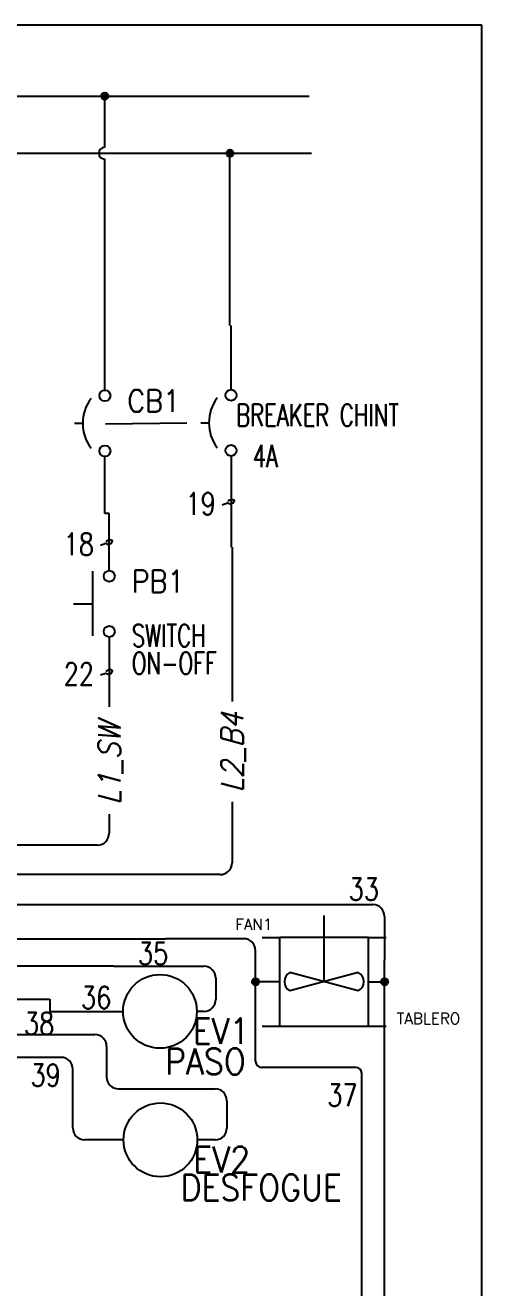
# Model space of a CAD drawing. Header units: millimetres. Extents: x 123.5 to 144.3, y 105.4 to 121.6.
# Drawn here: x 140.39 to 144.26, y 110.9 to 121.59 of the extents above; entities that cross this region are included whole.
import ezdxf
from ezdxf.enums import TextEntityAlignment as Align

# ---------------------------------------------------------------- set-up
doc = ezdxf.new("R2010")
doc.units = ezdxf.units.MM
doc.linetypes.add('HIDDEN2', pattern=[0.1875, 0.125, -0.0625])
for name, color, linetype in [('BLK_12AWG', 7, 'Continuous'), ('DESC', 250, 'Continuous'), ('LINK', 9, 'Continuous'), ('MISC', 7, 'Continuous'), ('SYMS', 7, 'Continuous'), ('TAGS', 250, 'Continuous'), ('WIREFIXED', 7, 'Continuous'), ('WIRES', 7, 'Continuous')]:
    doc.layers.add(name, color=color, linetype=linetype)
doc.styles.add('WD', font='romans.shx')

# ---------------------------------------------------------------- blocks, each defined once
blk = doc.blocks.new('VCB1')
at = {"linetype": 'HIDDEN2'}
blk.add_line((-0.1712, 0), (-0.125, 0), dxfattribs=at)
for centre in [(0, 0.1562), (0, -0.1562)]:
    blk.add_circle(centre, 0.0312)
blk.add_arc((0.1094, 0), 0.2344, 143.1301, 216.8699)
at = {"style": 'WD'}
for tag, p, width in [('INST', (0.2188, 0.3883), 0.7), ('LOC', (0.2188, 0.2188), 0.7), ('TAG1', (0.1269, 0.0644), 0.9), ('XREF', (0.1287, -0.09), 0.7), ('DESC1', (0.1287, -0.242), 0.7), ('DESC2', (0.1287, -0.3893), 0.7)]:
    blk.add_attdef(tag, p, '', height=0.125, dxfattribs=dict(at, width=width))
at = {"linetype": 'Continuous', "style": 'WD'}
for tag, height, flags, p in [('TERM01', 0.125, 8, (-0.055, 0.2066)), ('CAT', 0.01, 9, (-0.1421, -0.0731)), ('MFG', 0.01, 9, (-0.1421, -0.0881))]:
    blk.add_attdef(tag, text='', height=height, dxfattribs=dict(at, flags=flags)).set_placement(p, align=Align.RIGHT)
at = {"style": 'WD', "width": 0.7}
blk.add_attdef('RATING1', text='', height=0.125, dxfattribs=at).set_placement((-0.1875, 0.0625), align=Align.RIGHT)
at = {"color": 7, "style": 'WD', "flags": 1}
for tag, p in [('X2TERM01', (0, 0.1875)), ('X8TERM02', (0, -0.1875))]:
    blk.add_attdef(tag, p, '', height=0.0125, dxfattribs=at)
at = {"color": 7, "style": 'WD'}
for tag, p in [('X4LINK', (-0.25, 0)), ('X1LINK', (0, 0))]:
    blk.add_attdef(tag, p, '', height=0.01, dxfattribs=at)
at = {"style": 'WD', "flags": 9}
for tag, p in [('FAMILY', (-0.1421, -0.0365)), ('CONTACT', (-0.1288, -0.1291))]:
    blk.add_attdef(tag, text='', height=0.01, dxfattribs=at).set_placement(p, align=Align.RIGHT)
at = {"linetype": 'Continuous', "style": 'WD', "flags": 9}
blk.add_attdef('ASSYCODE', text='', height=0.01, dxfattribs=at).set_placement((-0.1533, -0.1061), align=Align.CENTER)
at = {"linetype": 'Continuous', "style": 'WD', "flags": 8}
blk.add_attdef('TERM02', text='', height=0.125, dxfattribs=at).set_placement((-0.0407, -0.2134), align=Align.TOP_RIGHT)
blk = doc.blocks.new('VPB11')
for p, q in [((-0.0938, 0.1849), (-0.0938, -0.1801)), ((-0.2022, 0), (-0.0938, 0))]:
    blk.add_line(p, q)
for centre in [(0, 0.1562), (0, -0.1562)]:
    blk.add_circle(centre, 0.0312)
at = {"style": 'WD'}
for tag, p, width in [('INST', (0.1269, 0.3902), 0.7), ('LOC', (0.1269, 0.2206), 0.7), ('TAG1', (0.1269, 0.0644), 0.9), ('XREF', (0.1287, -0.09), 0.7), ('DESC1', (0.1287, -0.242), 0.7), ('DESC2', (0.1287, -0.3982), 0.7)]:
    blk.add_attdef(tag, p, '', height=0.125, dxfattribs=dict(at, width=width))
at = {"linetype": 'Continuous', "style": 'WD'}
for tag, height, flags, p in [('TERM01', 0.125, 8, (-0.055, 0.2223)), ('CAT', 0.01, 9, (-0.1421, -0.0731)), ('MFG', 0.01, 9, (-0.1421, -0.0881))]:
    blk.add_attdef(tag, text='', height=height, dxfattribs=dict(at, flags=flags)).set_placement(p, align=Align.RIGHT)
at = {"color": 7, "style": 'WD', "flags": 1}
for tag, p in [('X2TERM01', (0, 0.1875)), ('X8TERM02', (0, -0.1875))]:
    blk.add_attdef(tag, p, '', height=0.0125, dxfattribs=at)
at = {"color": 7, "style": 'WD'}
for tag, p in [('X4LINK', (-0.2656, 0)), ('X1LINK', (0, 0))]:
    blk.add_attdef(tag, p, '', height=0.01, dxfattribs=at)
at = {"style": 'WD'}
for tag, flags, p in [('CONTACT', 1, (-0.1421, -0.0531)), ('FAMILY', 9, (-0.1421, -0.0365))]:
    blk.add_attdef(tag, text='', height=0.01, dxfattribs=dict(at, flags=flags)).set_placement(p, align=Align.RIGHT)
at = {"linetype": 'Continuous', "style": 'WD', "flags": 9}
blk.add_attdef('ASSYCODE', text='', height=0.01, dxfattribs=at).set_placement((-0.1551, -0.1064), align=Align.CENTER)
at = {"linetype": 'Continuous', "style": 'WD', "flags": 8}
blk.add_attdef('TERM02', text='', height=0.125, dxfattribs=at).set_placement((-0.0407, -0.2291), align=Align.TOP_RIGHT)
blk = doc.blocks.new('VM1_AXIAL_FLOW_FAN1')
for p, q in [((0, 0), (0, 0.75)), ((-0.7, 0.5), (-0.5, 0.5)), ((-0.5, -0.5), (-0.5, 0.5)), ((0.5, 0.5), (-0.5, 0.5)), ((0.5, -0.5), (0.5, 0.5)), ((0.5, 0.5), (0.7, 0.5)), ((0.386, -0.104), (-0.386, 0.104)), ((0.386, 0.104), (-0.386, -0.104)), ((-0.7, -0.5), (-0.5, -0.5)), ((-0.5, -0.5), (0.5, -0.5)), ((0.5, -0.5), (0.7, -0.5))]:
    blk.add_line(p, q)
for centre, start, end in [((-0.333, 0), 117.1247, 242.8753), ((0.333, 0), 297.1247, 62.8753)]:
    blk.add_arc(centre, 0.116, start, end)
at = {"style": 'WD'}
for tag, height, p in [('INST', 0.125, (-0.585, 0.957)), ('LOC', 0.125, (-0.588, 0.777)), ('TAG1', 0.125, (-0.585, 0.586)), ('TERM01', 0.0625, (-0.51, 0.016))]:
    blk.add_attdef(tag, text='', height=height, dxfattribs=at).set_placement(p, align=Align.RIGHT)
for tag, p, height in [('X2TERM04', (0, 0.75), 0.005), ('TERM04', (0.009, 0.76), 0.0625), ('X4TERM01', (-0.5, 0), 0.01), ('X1TERM03', (0.5, 0), 0.005), ('TERM03', (0.511, 0.012), 0.0625), ('RATING1', (0.82, -0.261), 0.125), ('DESC1', (0.82, -0.477), 0.125), ('X8TERM02', (0, -0.5), 0.005), ('TERM02', (0.002, -0.573), 0.0625), ('DESC2', (0.82, -0.661), 0.125), ('DESC3', (0.82, -0.851), 0.125), ('WDTAGALT', (0.827, -1.032), 0.125)]:
    blk.add_attdef(tag, p, '', height=height, dxfattribs=at)
blk.add_attdef('XREF', text='', height=0.0625, rotation=0.0625, dxfattribs=at).set_placement((0.743, 0.595), align=Align.TOP_CENTER)
at = {"style": 'WD', "flags": 1}
for tag, p in [('FAMILY', (-0.659, -0.3)), ('CAT', (-0.659, -0.345)), ('MFG', (-0.657, -0.376)), ('ASSYCODE', (-0.629, -0.405)), ('WDTYPE', (-0.644, -0.442))]:
    blk.add_attdef(tag, text='', height=0.01, dxfattribs=at).set_placement(p, align=Align.CENTER)
blk = doc.blocks.new('HCR1')
blk.add_circle((0, 0), 0.1562)
at = {"style": 'WD'}
for tag, height, width, p in [('INST', 0.0625, 0.7, (0.0055, 0.4286)), ('LOC', 0.0625, 0.7, (0.0055, 0.3438)), ('TAG1', 0.1094, 0.9, (0, 0.2024))]:
    blk.add_attdef(tag, text='', height=height, dxfattribs=dict(at, width=width)).set_placement(p, align=Align.CENTER)
at = {"style": 'WD', "flags": 9}
blk.add_attdef('FAMILY', text='', height=0.01, dxfattribs=at).set_placement((-0.0053, 0.1698), align=Align.CENTER)
at = {"linetype": 'Continuous', "style": 'WD', "flags": 1}
for tag, p in [('CAT', (0, 0.1593)), ('MFG', (0, 0.1404))]:
    blk.add_attdef(tag, text='', height=0.01, dxfattribs=at).set_placement(p, align=Align.MIDDLE)
at = {"style": 'WD'}
for tag, p, height, width in [('DESC1', (1.126, 0.0601), 0.1094, 0.9), ('DESC2', (1.126, -0.0828), 0.1094, 0.9), ('DESC3', (1.126, -0.2256), 0.1094, 0.9), ('XREFNO', (1.3251, -0.3928), 0.0938, 0.8), ('XREFNC', (1.3151, -0.5165), 0.0938, 0.8)]:
    blk.add_attdef(tag, p, '', height=height, dxfattribs=dict(at, width=width))
at = {"linetype": 'Continuous', "style": 'WD', "flags": 9}
blk.add_attdef('ASSYCODE', text='', height=0.01, dxfattribs=at).set_placement((0, 0.125), align=Align.CENTER)
at = {"style": 'WD', "flags": 1}
for tag, p in [('X4TERM01', (-0.1562, 0)), ('X1TERM02', (0.1562, 0))]:
    blk.add_attdef(tag, p, '', height=0.0109, dxfattribs=at)
at = {"linetype": 'Continuous', "style": 'WD'}
blk.add_attdef('TERM01', text='', height=0.0625, dxfattribs=at).set_placement((-0.2, -0.0349), align=Align.TOP_RIGHT)
blk.add_attdef('TERM02', text='', height=0.0625, dxfattribs=at).set_placement((0.2, -0.0349), align=Align.TOP_LEFT)
at = {"style": 'WD', "width": 0.8, "flags": 8}
for tag, p in [('NO', (1.1233, -0.3928)), ('NC', (1.1207, -0.5165))]:
    blk.add_attdef(tag, p, '', height=0.0938, dxfattribs=at)
blk = doc.blocks.new('WDDOT')
for radius in [0.03, 0.0187, 0.00929]:
    blk.add_circle((0, 0), radius)
blk = doc.blocks.new('VT0_LGENERIC')
at = {"style": 'WD', "flags": 1}
for tag, p in [('X2TERM01', (0, 0.25)), ('X8TERM01', (0, -0.25))]:
    blk.add_attdef(tag, p, '', height=0.01, rotation=90, dxfattribs=at)
at = {"style": 'WD', "oblique": 15, "width": 0.9}
blk.add_attdef('COLOR', text='', height=0.125, rotation=90, dxfattribs=at).set_placement((0, 0), align=Align.MIDDLE_CENTER)
at = {"color": 7, "style": 'WD'}
for tag, p in [('X2_TINY_DOT_DONT_REMOVE', (0, 0.25)), ('X8_TINY_DOT_DONT_REMOVE', (0, -0.25))]:
    blk.add_attdef(tag, p, '', height=0.0001, rotation=90, dxfattribs=at)
blk = doc.blocks.new('WD_WNV')
at = {"style": 'WD', "flags": 1}
for tag, p in [('W01USER', (-0.0625, 0.0938)), ('W02USER', (-0.0625, 0.0859)), ('W03USER', (-0.0625, 0.0781)), ('W04USER', (-0.0625, 0.0703)), ('W05USER', (-0.0625, 0.0625)), ('W06USER', (-0.0625, 0.0547)), ('W07USER', (-0.0625, 0.0469)), ('W08USER', (-0.0625, 0.0391)), ('W09USER', (-0.0625, 0.0312)), ('W10USER', (-0.0625, 0.0234))]:
    blk.add_attdef(tag, text='', height=0.005, dxfattribs=at).set_placement(p, align=Align.CENTER)
at = {"linetype": 'Continuous', "style": 'WD', "width": 0.8}
blk.add_attdef('WIRENO', text='', height=0.125, dxfattribs=at).set_placement((-0.05, 0), align=Align.MIDDLE_RIGHT)
blk = doc.blocks.new('WD_WNH')
at = {"linetype": 'Continuous', "style": 'WD', "width": 0.8}
blk.add_attdef('WIRENO', text='', height=0.125, dxfattribs=at).set_placement((0, 0.0625), align=Align.CENTER)
at = {"style": 'WD', "flags": 1}
for tag, p in [('W01USER', (0, 0.0781)), ('W02USER', (0, 0.0703)), ('W03USER', (0, 0.0625)), ('W04USER', (0, 0.0547)), ('W05USER', (0, 0.0469)), ('W06USER', (0, 0.0391)), ('W07USER', (0, 0.0312)), ('W08USER', (0, 0.0234)), ('W09USER', (0, 0.0156)), ('W10USER', (0, 0.0078))]:
    blk.add_attdef(tag, text='', height=0.005, dxfattribs=at).set_placement(p, align=Align.CENTER)

msp = doc.modelspace()

# ---------------------------------------------------------------- linework, layer by layer
at = {"color": 7, "linetype": 'Continuous'}
for p, q in [((144.256, 121.59), (123.506, 121.59)), ((144.256, 105.405), (144.256, 121.59))]:
    msp.add_line(p, q, dxfattribs=at)
at = {"layer": 'BLK_12AWG'}
for p, q in [((124.418, 120.99), (142.793, 120.99)), ((141.061, 120.557), (141.061, 120.99)), ((124.438, 120.507), (142.813, 120.507)), ((141.061, 119.047), (141.061, 120.457)), ((142.122, 119.047), (142.122, 120.507)), ((141.062, 118.5), (141.062, 119.047)), ((142.131, 118.504), (142.131, 119.047))]:
    msp.add_line(p, q, dxfattribs=at)
msp.add_arc((141.061, 120.507), 0.05, 90, 270, dxfattribs=at)
at = {"layer": 'LINK'}
msp.add_lwpolyline([(141.067, 118.214), (141.757, 118.224)], dxfattribs=at)
at = {"layer": 'WIREFIXED'}
for points in [[(142.056, 117.53), (142.101, 117.546), (142.121, 117.536), (142.151, 117.546), (142.16, 117.565), (142.141, 117.575), (142.111, 117.565), (142.106, 117.555)], [(141.024, 117.188), (141.069, 117.203), (141.089, 117.193), (141.118, 117.203), (141.128, 117.223), (141.108, 117.233), (141.079, 117.223), (141.074, 117.213)], [(141.024, 116.089), (141.069, 116.104), (141.089, 116.094), (141.118, 116.104), (141.128, 116.123), (141.108, 116.133), (141.079, 116.123), (141.074, 116.114)]]:
    msp.add_lwpolyline(points, dxfattribs=at)
at = {"layer": 'WIRES'}
for p, q in [((141.062, 117.454), (141.062, 117.937)), ((142.131, 117.942), (142.131, 117.169)), ((141.099, 117.454), (141.062, 117.454)), ((141.099, 116.971), (141.099, 117.454)), ((142.14, 117.169), (142.14, 115.864)), ((141.099, 116.409), (141.099, 115.818)), ((142.14, 115.013), (142.14, 114.497)), ((141.099, 114.91), (141.099, 114.747)), ((140.999, 114.647), (139.98, 114.647)), ((142.04, 114.397), (139.921, 114.397)), ((139.99, 114.143), (143.332, 114.143)), ((143.432, 114.043), (143.432, 113.672)), ((139.97, 113.854), (141.576, 113.854)), ((141.967, 113.854), (141.576, 113.854)), ((142.067, 113.854), (141.967, 113.854)), ((142.239, 113.854), (142.067, 113.854)), ((142.339, 113.589), (142.339, 113.754)), ((143.432, 113.589), (143.432, 113.672)), ((139.984, 113.624), (141.138, 113.624)), ((141.138, 113.624), (141.138, 113.62)), ((141.138, 113.62), (141.901, 113.62)), ((142.339, 112.814), (142.339, 113.589)), ((143.432, 109.482), (143.432, 113.589)), ((142.001, 113.52), (142.001, 113.338)), ((142.545, 113.489), (142.339, 113.489)), ((143.295, 113.489), (143.432, 113.489)), ((139.977, 113.341), (140.596, 113.341)), ((140.596, 113.341), (140.596, 113.238)), ((140.596, 113.238), (141.216, 113.238)), ((141.901, 113.238), (141.841, 113.238)), ((139.962, 113.042), (140.977, 113.042)), ((141.077, 112.942), (141.077, 112.682)), ((140.691, 112.849), (139.979, 112.849)), ((140.791, 112.25), (140.791, 112.749)), ((143.189, 112.764), (142.389, 112.764)), ((143.239, 109.062), (143.239, 112.714)), ((141.177, 112.582), (141.996, 112.582)), ((142.096, 112.482), (142.096, 112.25)), ((141.221, 112.15), (140.891, 112.15)), ((141.996, 112.15), (141.846, 112.15))]:
    msp.add_line(p, q, dxfattribs=at)
for centre, radius, start, end in [((140.999, 114.747), 0.1, 270, 0), ((142.04, 114.497), 0.1, 270, 0), ((143.332, 114.043), 0.1, 0, 90), ((142.239, 113.754), 0.1, 0, 90), ((141.901, 113.52), 0.1, 0, 90), ((141.901, 113.338), 0.1, 270, 0), ((140.977, 112.942), 0.1, 0, 90), ((140.691, 112.749), 0.1, 0, 90), ((142.389, 112.814), 0.05, 180, 270), ((143.189, 112.714), 0.05, 0, 90), ((141.177, 112.682), 0.1, 180, 270), ((141.996, 112.482), 0.1, 0, 90), ((140.891, 112.25), 0.1, 180, 270), ((141.996, 112.25), 0.1, 270, 0)]:
    msp.add_arc(centre, radius, start, end, dxfattribs=at)

# ---------------------------------------------------------------- block references
at = {"layer": 'SYMS'}
for p in [(141.061, 120.99), (142.122, 120.507), (142.339, 113.489), (143.432, 113.489)]:
    msp.add_blockref('WDDOT', p, dxfattribs=at)
ref = msp.add_blockref('VCB1', (141.062, 118.219), dxfattribs=dict(at, xscale=1.5, yscale=1.5, zscale=1.5))
ref.add_attrib('DESC2', '4A', (142.315, 117.848), dxfattribs={"layer": 'DESC', "height": 0.1875, "style": 'WD', "width": 0.7})
ref.add_attrib('DESC1', 'BREAKER CHINT', (142.176, 118.195), dxfattribs={"layer": 'DESC', "height": 0.1875, "style": 'WD', "width": 0.7})
ref.add_attrib('TAG1', 'CB1', (141.252, 118.315), dxfattribs={"layer": 'TAGS', "height": 0.1875, "style": 'WD', "width": 0.9})
at = {"layer": 'SYMS', "xscale": 1.5, "yscale": 1.5, "zscale": 1.5}
msp.add_blockref('VCB1', (142.131, 118.223), dxfattribs=at)
at = {"layer": 'SYMS'}
ref = msp.add_blockref('VPB11', (141.099, 116.69), dxfattribs=dict(at, xscale=1.5, yscale=1.5, zscale=1.5))
ref.add_attrib('DESC2', 'ON-OFF', (141.292, 116.093), dxfattribs={"layer": 'DESC', "height": 0.1875, "style": 'WD', "width": 0.7})
ref.add_attrib('DESC1', 'SWITCH', (141.292, 116.327), dxfattribs={"layer": 'DESC', "height": 0.1875, "style": 'WD', "width": 0.7})
ref.add_attrib('TAG1', 'PB1', (141.289, 116.787), dxfattribs={"layer": 'TAGS', "height": 0.1875, "style": 'WD', "width": 0.9})
ref = msp.add_blockref('VT0_LGENERIC', (141.1, 115.339), dxfattribs=dict(at, xscale=1.5, yscale=1.5, zscale=1.5))
ref.add_attrib('X2_TINY_DOT_DONT_REMOVE', '.', (141.1, 115.818), dxfattribs={"layer": 'MISC', "color": 7, "height": 0.00015, "rotation": 90, "style": 'WD'})
ref.add_attrib('X8_TINY_DOT_DONT_REMOVE', '.', (141.1, 114.91), dxfattribs={"layer": 'MISC', "color": 7, "height": 0.00015, "rotation": 90, "style": 'WD'})
ref.add_attrib('COLOR', 'L1_SW', dxfattribs={"layer": 'MISC', "height": 0.1875, "rotation": 90, "style": 'WD', "oblique": 15, "width": 0.9}).set_placement((141.1, 115.339), align=Align.MIDDLE_CENTER)
ref = msp.add_blockref('VT0_LGENERIC', (142.14, 115.43), dxfattribs=dict(at, xscale=1.5, yscale=1.5, zscale=1.5))
ref.add_attrib('X2_TINY_DOT_DONT_REMOVE', '.', (142.14, 115.864), dxfattribs={"layer": 'MISC', "color": 7, "height": 0.00015, "rotation": 90, "style": 'WD'})
ref.add_attrib('X8_TINY_DOT_DONT_REMOVE', '.', (142.14, 115.013), dxfattribs={"layer": 'MISC', "color": 7, "height": 0.00015, "rotation": 90, "style": 'WD'})
ref.add_attrib('COLOR', 'L2_B4', dxfattribs={"layer": 'MISC', "height": 0.1875, "rotation": 90, "style": 'WD', "oblique": 15, "width": 0.9}).set_placement((142.14, 115.43), align=Align.MIDDLE_CENTER)
ref = msp.add_blockref('VM1_AXIAL_FLOW_FAN1', (142.92, 113.489), dxfattribs=dict(at, xscale=0.75, yscale=0.75, zscale=0.75))
ref.add_attrib('DESC1', 'TABLERO', (143.535, 113.131), dxfattribs={"layer": 'DESC', "height": 0.0938, "style": 'WD'})
ref.add_attrib('X1TERM03', '33', (143.295, 113.489), dxfattribs={"layer": 'MISC', "height": 0.00375, "style": 'WD'})
ref.add_attrib('TAG1', 'FAN1', dxfattribs={"layer": 'TAGS', "height": 0.0938, "style": 'WD'}).set_placement((142.481, 113.928), align=Align.RIGHT)
ref = msp.add_blockref('HCR1', (141.529, 113.238), dxfattribs=dict(at, xscale=2, yscale=2, zscale=2))
ref.add_attrib('DESC1', 'PASO', (141.572, 112.705), dxfattribs={"layer": 'DESC', "height": 0.2188, "style": 'WD', "width": 0.9})
ref.add_attrib('TAG1', 'EV1', dxfattribs={"layer": 'TAGS', "height": 0.2188, "style": 'WD', "width": 0.9}).set_placement((142.047, 112.963), align=Align.CENTER)
ref = msp.add_blockref('HCR1', (141.533, 112.15), dxfattribs=dict(at, xscale=2, yscale=2, zscale=2))
ref.add_attrib('DESC1', 'DESFOGUE', (141.703, 111.637), dxfattribs={"layer": 'DESC', "height": 0.2188, "style": 'WD', "width": 0.9})
ref.add_attrib('TAG1', 'EV2', dxfattribs={"layer": 'TAGS', "height": 0.2188, "style": 'WD', "width": 0.9}).set_placement((142.052, 111.875), align=Align.CENTER)
at = {"layer": 'WIREFIXED'}
ref = msp.add_blockref('WD_WNV', (142.131, 117.555), dxfattribs=dict(at, xscale=1.5, yscale=1.5, zscale=1.5))
ref.add_attrib('WIRENOF', '19', dxfattribs={"linetype": 'Continuous', "height": 0.1875, "style": 'WD', "width": 0.8}).set_placement((142.002, 117.538), align=Align.MIDDLE_RIGHT)
ref = msp.add_blockref('WD_WNV', (141.099, 117.213), dxfattribs=dict(at, xscale=1.5, yscale=1.5, zscale=1.5))
ref.add_attrib('WIRENOF', '18', dxfattribs={"linetype": 'Continuous', "height": 0.1875, "style": 'WD', "width": 0.8}).set_placement((140.97, 117.195), align=Align.MIDDLE_RIGHT)
ref = msp.add_blockref('WD_WNV', (141.099, 116.114), dxfattribs=dict(at, xscale=1.5, yscale=1.5, zscale=1.5))
ref.add_attrib('WIRENOF', '22', dxfattribs={"linetype": 'Continuous', "height": 0.1875, "style": 'WD', "width": 0.8}).set_placement((140.97, 116.096), align=Align.MIDDLE_RIGHT)
ref = msp.add_blockref('WD_WNH', (143.238, 113.976), dxfattribs=dict(at, xscale=1.5, yscale=1.5, zscale=1.5))
ref.add_attrib('WIRENOF', '33', dxfattribs={"linetype": 'Continuous', "height": 0.1875, "style": 'WD', "width": 0.8}).set_placement((143.256, 114.123), align=Align.BOTTOM_CENTER)
ref = msp.add_blockref('WD_WNH', (141.453, 113.432), dxfattribs=dict(at, xscale=1.5, yscale=1.5, zscale=1.5))
ref.add_attrib('WIRENOF', '35', dxfattribs={"linetype": 'Continuous', "height": 0.1875, "style": 'WD', "width": 0.8}).set_placement((141.471, 113.579), align=Align.BOTTOM_CENTER)
ref = msp.add_blockref('WD_WNH', (140.97, 113.058), dxfattribs=dict(at, xscale=1.5, yscale=1.5, zscale=1.5))
ref.add_attrib('WIRENOF', '36', dxfattribs={"linetype": 'Continuous', "height": 0.1875, "style": 'WD', "width": 0.8}).set_placement((140.988, 113.205), align=Align.BOTTOM_CENTER)
ref = msp.add_blockref('WD_WNH', (140.488, 112.839), dxfattribs=dict(at, xscale=1.5, yscale=1.5, zscale=1.5))
ref.add_attrib('WIRENOF', '38', dxfattribs={"linetype": 'Continuous', "height": 0.1875, "style": 'WD', "width": 0.8}).set_placement((140.505, 112.986), align=Align.BOTTOM_CENTER)
ref = msp.add_blockref('WD_WNH', (140.542, 112.401), dxfattribs=dict(at, xscale=1.5, yscale=1.5, zscale=1.5))
ref.add_attrib('WIRENOF', '39', dxfattribs={"linetype": 'Continuous', "height": 0.1875, "style": 'WD', "width": 0.8}).set_placement((140.56, 112.548), align=Align.BOTTOM_CENTER)
ref = msp.add_blockref('WD_WNH', (143.057, 112.231), dxfattribs=dict(at, xscale=1.5, yscale=1.5, zscale=1.5))
ref.add_attrib('WIRENOF', '37', dxfattribs={"linetype": 'Continuous', "height": 0.1875, "style": 'WD', "width": 0.8}).set_placement((143.075, 112.378), align=Align.BOTTOM_CENTER)

doc.saveas('drawing.dxf')
